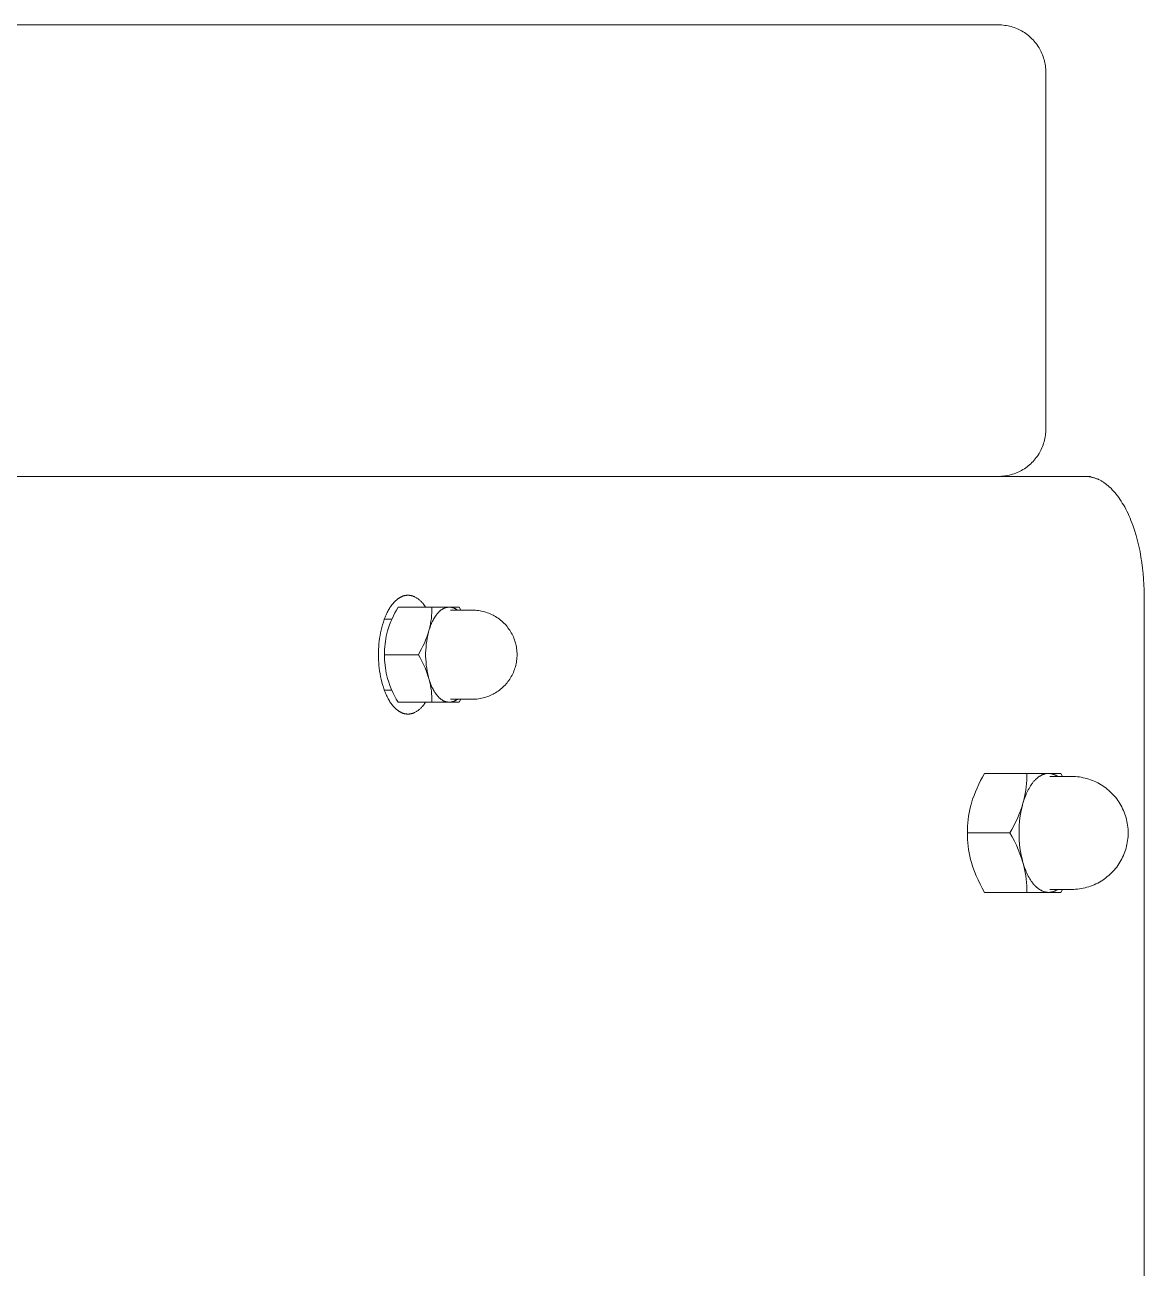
# Model space of a CAD drawing. Header units: millimetres. Extents: x -427 to 4679, y -324 to 2971.
# Drawn here: x 1680.8 to 1775, y 2866.1 to 2970.7 of the extents above; entities that cross this region are included whole.
import ezdxf

# ---------------------------------------------------------------- set-up
doc = ezdxf.new("R2010")
doc.units = ezdxf.units.MM
doc.layers.add('ZANO_R', color=7, linetype='Continuous', lineweight=0)

msp = doc.modelspace()

# ---------------------------------------------------------------- linework, layer by layer
at = {"layer": 'ZANO_R'}
for p, q in [((1762.69, 2970.74), (1542.95, 2970.74)), ((1762.69, 2970.74), (1762.83, 2970.74)), ((1762.83, 2970.74), (1762.96, 2970.73)), ((1762.96, 2970.73), (1763.1, 2970.72)), ((1763.1, 2970.72), (1763.24, 2970.7)), ((1763.24, 2970.7), (1763.37, 2970.68)), ((1763.37, 2970.68), (1763.51, 2970.66)), ((1763.51, 2970.66), (1763.64, 2970.63)), ((1763.64, 2970.63), (1763.77, 2970.59)), ((1763.77, 2970.59), (1763.9, 2970.55)), ((1763.9, 2970.55), (1764.03, 2970.51)), ((1764.03, 2970.51), (1764.16, 2970.46)), ((1764.16, 2970.46), (1764.29, 2970.41)), ((1764.29, 2970.41), (1764.41, 2970.35)), ((1764.41, 2970.35), (1764.53, 2970.29)), ((1764.53, 2970.29), (1764.65, 2970.23)), ((1764.65, 2970.23), (1764.77, 2970.16)), ((1764.77, 2970.16), (1764.89, 2970.09)), ((1764.89, 2970.09), (1765, 2970.01)), ((1765, 2970.01), (1765.11, 2969.93)), ((1765.11, 2969.93), (1765.22, 2969.84)), ((1765.22, 2969.84), (1765.32, 2969.76)), ((1765.32, 2969.76), (1765.42, 2969.66)), ((1765.42, 2969.66), (1765.52, 2969.57)), ((1765.52, 2969.57), (1765.62, 2969.47)), ((1765.62, 2969.47), (1765.71, 2969.37)), ((1765.71, 2969.37), (1765.79, 2969.27)), ((1765.79, 2969.27), (1765.88, 2969.16)), ((1765.88, 2969.16), (1765.96, 2969.05)), ((1765.96, 2969.05), (1766.04, 2968.93)), ((1766.04, 2968.93), (1766.11, 2968.82)), ((1766.11, 2968.82), (1766.18, 2968.7)), ((1766.18, 2968.7), (1766.24, 2968.58)), ((1766.24, 2968.58), (1766.3, 2968.46)), ((1766.3, 2968.46), (1766.36, 2968.33)), ((1766.36, 2968.33), (1766.41, 2968.21)), ((1766.41, 2968.21), (1766.46, 2968.08)), ((1766.46, 2968.08), (1766.5, 2967.95)), ((1766.5, 2967.95), (1766.54, 2967.82)), ((1766.54, 2967.82), (1766.58, 2967.69)), ((1766.58, 2967.69), (1766.61, 2967.55)), ((1766.61, 2967.55), (1766.63, 2967.42)), ((1766.63, 2967.42), (1766.65, 2967.29)), ((1766.65, 2967.29), (1766.67, 2967.15)), ((1766.67, 2967.15), (1766.68, 2967.01)), ((1766.68, 2967.01), (1766.69, 2966.88)), ((1766.69, 2966.88), (1766.69, 2966.74)), ((1766.69, 2966.74), (1766.69, 2936.74)), ((1766.58, 2935.79), (1766.54, 2935.66)), ((1766.61, 2935.92), (1766.58, 2935.79)), ((1766.63, 2936.06), (1766.61, 2935.92)), ((1766.65, 2936.19), (1766.63, 2936.06)), ((1766.67, 2936.33), (1766.65, 2936.19)), ((1766.68, 2936.47), (1766.67, 2936.33)), ((1766.69, 2936.6), (1766.68, 2936.47)), ((1766.69, 2936.74), (1766.69, 2936.6)), ((1766.18, 2934.78), (1766.11, 2934.66)), ((1766.24, 2934.9), (1766.18, 2934.78)), ((1766.3, 2935.02), (1766.24, 2934.9)), ((1766.36, 2935.14), (1766.3, 2935.02)), ((1766.41, 2935.27), (1766.36, 2935.14)), ((1766.46, 2935.4), (1766.41, 2935.27)), ((1766.5, 2935.53), (1766.46, 2935.4)), ((1766.54, 2935.66), (1766.5, 2935.53)), ((1765.31, 2933.72), (1765.21, 2933.63)), ((1765.42, 2933.81), (1765.31, 2933.72)), ((1765.51, 2933.91), (1765.42, 2933.81)), ((1765.61, 2934), (1765.51, 2933.91)), ((1765.7, 2934.11), (1765.61, 2934)), ((1765.79, 2934.21), (1765.7, 2934.11)), ((1765.87, 2934.32), (1765.79, 2934.21)), ((1765.96, 2934.43), (1765.87, 2934.32)), ((1766.03, 2934.54), (1765.96, 2934.43)), ((1766.11, 2934.66), (1766.03, 2934.54)), ((1770, 2932.74), (1556.87, 2932.74)), ((1762.95, 2932.75), (1762.81, 2932.74)), ((1763.08, 2932.76), (1762.95, 2932.75)), ((1763.22, 2932.78), (1763.08, 2932.76)), ((1763.36, 2932.8), (1763.22, 2932.78)), ((1763.49, 2932.82), (1763.36, 2932.8)), ((1763.62, 2932.85), (1763.49, 2932.82)), ((1763.76, 2932.89), (1763.62, 2932.85)), ((1763.89, 2932.92), (1763.76, 2932.89)), ((1764.02, 2932.97), (1763.89, 2932.92)), ((1764.15, 2933.01), (1764.02, 2932.97)), ((1764.27, 2933.07), (1764.15, 2933.01)), ((1764.4, 2933.12), (1764.27, 2933.07)), ((1764.52, 2933.18), (1764.4, 2933.12)), ((1764.64, 2933.25), (1764.52, 2933.18)), ((1764.76, 2933.32), (1764.64, 2933.25)), ((1764.88, 2933.39), (1764.76, 2933.32)), ((1764.99, 2933.47), (1764.88, 2933.39)), ((1765.1, 2933.55), (1764.99, 2933.47)), ((1765.21, 2933.63), (1765.1, 2933.55)), ((1770.45, 2932.74), (1770, 2932.74)), ((1770, 2932.74), (1770.06, 2932.74)), ((1770.06, 2932.74), (1770.11, 2932.74)), ((1770.11, 2932.74), (1770.17, 2932.74)), ((1770.17, 2932.74), (1770.22, 2932.73)), ((1770.22, 2932.73), (1770.28, 2932.73)), ((1770.28, 2932.73), (1770.33, 2932.72)), ((1770.33, 2932.72), (1770.39, 2932.71)), ((1770.39, 2932.71), (1770.45, 2932.7)), ((1770.45, 2932.7), (1770.45, 2932.74)), ((1770.45, 2932.7), (1770.5, 2932.69)), ((1770.5, 2932.69), (1770.56, 2932.68)), ((1770.56, 2932.68), (1770.62, 2932.66)), ((1770.62, 2932.66), (1770.67, 2932.65)), ((1770.67, 2932.65), (1770.73, 2932.63)), ((1770.73, 2932.63), (1770.79, 2932.61)), ((1770.79, 2932.61), (1770.85, 2932.59)), ((1770.85, 2932.59), (1770.9, 2932.57)), ((1770.9, 2932.57), (1770.96, 2932.55)), ((1770.96, 2932.55), (1771.02, 2932.53)), ((1771.02, 2932.53), (1771.08, 2932.5)), ((1771.08, 2932.5), (1771.13, 2932.48)), ((1771.13, 2932.48), (1771.19, 2932.45)), ((1771.19, 2932.45), (1771.25, 2932.42)), ((1771.25, 2932.42), (1771.31, 2932.39)), ((1771.31, 2932.39), (1771.36, 2932.36)), ((1771.36, 2932.36), (1771.42, 2932.32)), ((1771.42, 2932.32), (1771.48, 2932.29)), ((1771.48, 2932.29), (1771.54, 2932.25)), ((1771.54, 2932.25), (1771.6, 2932.21)), ((1771.6, 2932.21), (1771.65, 2932.17)), ((1771.65, 2932.17), (1771.71, 2932.13)), ((1771.71, 2932.13), (1771.77, 2932.08)), ((1771.77, 2932.08), (1771.83, 2932.04)), ((1771.83, 2932.04), (1771.94, 2931.94)), ((1771.94, 2931.94), (1772.05, 2931.84)), ((1772.05, 2931.84), (1772.17, 2931.74)), ((1772.17, 2931.74), (1772.28, 2931.62)), ((1772.28, 2931.62), (1772.39, 2931.5)), ((1772.39, 2931.5), (1772.5, 2931.38)), ((1772.5, 2931.38), (1772.61, 2931.25)), ((1772.61, 2931.25), (1772.71, 2931.11)), ((1772.71, 2931.11), (1772.82, 2930.97)), ((1772.82, 2930.97), (1772.92, 2930.82)), ((1772.92, 2930.82), (1773.02, 2930.66)), ((1773.02, 2930.66), (1773.12, 2930.5)), ((1773.12, 2930.5), (1773.22, 2930.34)), ((1773.22, 2930.34), (1773.32, 2930.17)), ((1773.32, 2930.17), (1773.41, 2929.99)), ((1773.41, 2929.99), (1773.51, 2929.81)), ((1773.51, 2929.81), (1773.6, 2929.63)), ((1773.6, 2929.63), (1773.68, 2929.44)), ((1773.68, 2929.44), (1773.77, 2929.24)), ((1773.77, 2929.24), (1773.85, 2929.04)), ((1773.85, 2929.04), (1773.93, 2928.84)), ((1773.93, 2928.84), (1774, 2928.64)), ((1774, 2928.64), (1774.15, 2928.21)), ((1774.15, 2928.21), (1774.28, 2927.78)), ((1774.28, 2927.78), (1774.4, 2927.33)), ((1774.4, 2927.33), (1774.51, 2926.88)), ((1774.51, 2926.88), (1774.61, 2926.42)), ((1774.61, 2926.42), (1774.69, 2925.96)), ((1774.69, 2925.96), (1774.77, 2925.49)), ((1774.77, 2925.49), (1774.83, 2925.03)), ((1774.83, 2925.03), (1774.87, 2924.56)), ((1774.87, 2924.56), (1774.91, 2924.1)), ((1774.91, 2924.1), (1774.94, 2923.64)), ((1774.94, 2923.64), (1774.95, 2923.19)), ((1711.81, 2922.12), (1711.86, 2922.18)), ((1711.86, 2922.18), (1711.92, 2922.24)), ((1711.92, 2922.24), (1711.98, 2922.29)), ((1711.98, 2922.29), (1712.03, 2922.34)), ((1712.03, 2922.34), (1712.09, 2922.39)), ((1712.09, 2922.39), (1712.12, 2922.41)), ((1712.12, 2922.41), (1712.15, 2922.43)), ((1712.15, 2922.43), (1712.18, 2922.46)), ((1712.18, 2922.46), (1712.2, 2922.48)), ((1712.2, 2922.48), (1712.23, 2922.49)), ((1712.23, 2922.49), (1712.26, 2922.51)), ((1712.26, 2922.51), (1712.29, 2922.53)), ((1712.29, 2922.53), (1712.32, 2922.55)), ((1712.32, 2922.55), (1712.35, 2922.56)), ((1712.35, 2922.56), (1712.38, 2922.58)), ((1712.38, 2922.58), (1712.41, 2922.59)), ((1712.41, 2922.59), (1712.44, 2922.61)), ((1712.44, 2922.61), (1712.46, 2922.62)), ((1712.46, 2922.62), (1712.49, 2922.63)), ((1712.49, 2922.63), (1712.52, 2922.65)), ((1712.52, 2922.65), (1712.55, 2922.66)), ((1712.55, 2922.66), (1712.58, 2922.67)), ((1712.58, 2922.67), (1712.61, 2922.68)), ((1712.61, 2922.68), (1712.64, 2922.69)), ((1712.64, 2922.69), (1712.67, 2922.69)), ((1712.67, 2922.69), (1712.69, 2922.7)), ((1712.69, 2922.7), (1712.72, 2922.71)), ((1712.72, 2922.71), (1712.75, 2922.72)), ((1712.75, 2922.72), (1712.78, 2922.72)), ((1712.78, 2922.72), (1712.81, 2922.73)), ((1712.81, 2922.73), (1712.84, 2922.73)), ((1712.84, 2922.73), (1712.86, 2922.73)), ((1712.86, 2922.73), (1712.89, 2922.74)), ((1712.89, 2922.74), (1712.92, 2922.74)), ((1712.92, 2922.74), (1712.95, 2922.74)), ((1712.95, 2922.74), (1712.97, 2922.74)), ((1712.97, 2922.74), (1713, 2922.74)), ((1713, 2922.74), (1713.02, 2922.74)), ((1713.02, 2922.74), (1713.05, 2922.74)), ((1713.05, 2922.74), (1713.07, 2922.74)), ((1713.07, 2922.74), (1713.09, 2922.74)), ((1713.09, 2922.74), (1713.12, 2922.74)), ((1713.12, 2922.74), (1713.14, 2922.73)), ((1713.14, 2922.73), (1713.16, 2922.73)), ((1713.16, 2922.73), (1713.19, 2922.73)), ((1713.19, 2922.73), (1713.21, 2922.72)), ((1713.21, 2922.72), (1713.23, 2922.72)), ((1713.23, 2922.72), (1713.26, 2922.71)), ((1713.26, 2922.71), (1713.28, 2922.71)), ((1713.28, 2922.71), (1713.3, 2922.7)), ((1713.3, 2922.7), (1713.33, 2922.7)), ((1713.33, 2922.7), (1713.35, 2922.69)), ((1713.35, 2922.69), (1713.37, 2922.68)), ((1713.37, 2922.68), (1713.4, 2922.68)), ((1713.4, 2922.68), (1713.42, 2922.67)), ((1713.42, 2922.67), (1713.45, 2922.66)), ((1713.45, 2922.66), (1713.47, 2922.65)), ((1713.47, 2922.65), (1713.49, 2922.64)), ((1713.49, 2922.64), (1713.52, 2922.63)), ((1713.52, 2922.63), (1713.56, 2922.61)), ((1713.56, 2922.61), (1713.61, 2922.59)), ((1713.61, 2922.59), (1713.66, 2922.56)), ((1713.66, 2922.56), (1713.71, 2922.53)), ((1713.71, 2922.53), (1713.76, 2922.5)), ((1713.76, 2922.5), (1713.8, 2922.47)), ((1713.8, 2922.47), (1713.85, 2922.44)), ((1713.85, 2922.44), (1713.9, 2922.4)), ((1713.9, 2922.4), (1713.95, 2922.36)), ((1713.95, 2922.36), (1713.99, 2922.32)), ((1713.99, 2922.32), (1714.04, 2922.28)), ((1714.04, 2922.28), (1714.09, 2922.24)), ((1714.09, 2922.24), (1714.13, 2922.19)), ((1714.13, 2922.19), (1714.18, 2922.14)), ((1774.95, 2923.19), (1774.96, 2922.74)), ((1774.96, 2542.98), (1774.96, 2922.74)), ((1711.16, 2921.09), (1711.2, 2921.18)), ((1711.2, 2921.18), (1711.25, 2921.28)), ((1711.25, 2921.28), (1711.3, 2921.37)), ((1711.3, 2921.37), (1711.34, 2921.45)), ((1711.34, 2921.45), (1711.39, 2921.54)), ((1711.39, 2921.54), (1711.44, 2921.62)), ((1711.44, 2921.62), (1711.49, 2921.7)), ((1711.49, 2921.7), (1711.54, 2921.78)), ((1711.54, 2921.78), (1711.59, 2921.85)), ((1711.59, 2921.85), (1711.65, 2921.93)), ((1711.65, 2921.93), (1711.7, 2921.99)), ((1711.7, 2921.99), (1711.75, 2922.06)), ((1711.75, 2922.06), (1711.81, 2922.12)), ((1711.78, 2921.02), (1711.9, 2921.26)), ((1711.9, 2921.26), (1712.03, 2921.5)), ((1712.03, 2921.5), (1712.17, 2921.74)), ((1712.17, 2921.74), (1715.02, 2921.74)), ((1714.18, 2922.14), (1714.22, 2922.09)), ((1714.22, 2922.09), (1714.27, 2922.04)), ((1714.27, 2922.04), (1714.31, 2921.98)), ((1714.31, 2921.98), (1714.36, 2921.92)), ((1714.36, 2921.92), (1714.4, 2921.87)), ((1714.4, 2921.87), (1714.45, 2921.8)), ((1714.45, 2921.8), (1714.49, 2921.74)), ((1715.01, 2921.26), (1714.99, 2921.03)), ((1715.02, 2921.5), (1715.01, 2921.26)), ((1715.02, 2921.74), (1715.02, 2921.5)), ((1715.23, 2921.74), (1715.02, 2921.74)), ((1716.4, 2921.74), (1715.23, 2921.74)), ((1715.43, 2921.14), (1715.4, 2921.1)), ((1715.46, 2921.17), (1715.43, 2921.14)), ((1715.48, 2921.21), (1715.46, 2921.17)), ((1715.51, 2921.24), (1715.48, 2921.21)), ((1715.54, 2921.27), (1715.51, 2921.24)), ((1715.57, 2921.3), (1715.54, 2921.27)), ((1715.6, 2921.33), (1715.57, 2921.3)), ((1715.63, 2921.36), (1715.6, 2921.33)), ((1715.66, 2921.39), (1715.63, 2921.36)), ((1715.69, 2921.42), (1715.66, 2921.39)), ((1715.72, 2921.44), (1715.69, 2921.42)), ((1715.75, 2921.47), (1715.72, 2921.44)), ((1715.78, 2921.49), (1715.75, 2921.47)), ((1715.81, 2921.51), (1715.78, 2921.49)), ((1715.85, 2921.53), (1715.81, 2921.51)), ((1715.88, 2921.55), (1715.85, 2921.53)), ((1715.91, 2921.57), (1715.88, 2921.55)), ((1715.94, 2921.59), (1715.91, 2921.57)), ((1715.97, 2921.61), (1715.94, 2921.59)), ((1716, 2921.63), (1715.97, 2921.61)), ((1716.03, 2921.64), (1716, 2921.63)), ((1716.07, 2921.65), (1716.03, 2921.64)), ((1716.1, 2921.67), (1716.07, 2921.65)), ((1716.13, 2921.68), (1716.1, 2921.67)), ((1716.16, 2921.69), (1716.13, 2921.68)), ((1716.19, 2921.7), (1716.16, 2921.69)), ((1716.22, 2921.71), (1716.19, 2921.7)), ((1716.26, 2921.72), (1716.22, 2921.71)), ((1716.29, 2921.72), (1716.26, 2921.72)), ((1716.32, 2921.73), (1716.29, 2921.72)), ((1716.35, 2921.73), (1716.32, 2921.73)), ((1716.38, 2921.74), (1716.35, 2921.73)), ((1716.41, 2921.74), (1716.38, 2921.74)), ((1716.41, 2921.74), (1716.4, 2921.74)), ((1716.44, 2921.74), (1716.41, 2921.74)), ((1716.48, 2921.74), (1716.44, 2921.74)), ((1716.52, 2921.74), (1716.48, 2921.74)), ((1716.55, 2921.74), (1716.52, 2921.74)), ((1716.55, 2921.74), (1716.54, 2921.74)), ((1716.59, 2921.73), (1716.55, 2921.74)), ((1717.24, 2921.74), (1716.55, 2921.74)), ((1716.58, 2921.49), (1718.43, 2921.49)), ((1716.63, 2921.73), (1716.59, 2921.73)), ((1716.67, 2921.72), (1716.63, 2921.73)), ((1716.71, 2921.71), (1716.67, 2921.72)), ((1716.75, 2921.7), (1716.71, 2921.71)), ((1716.79, 2921.69), (1716.75, 2921.7)), ((1716.82, 2921.68), (1716.79, 2921.69)), ((1716.86, 2921.67), (1716.82, 2921.68)), ((1716.9, 2921.65), (1716.86, 2921.67)), ((1716.93, 2921.64), (1716.9, 2921.65)), ((1716.97, 2921.62), (1716.93, 2921.64)), ((1717, 2921.6), (1716.97, 2921.62)), ((1717.04, 2921.58), (1717, 2921.6)), ((1717.07, 2921.56), (1717.04, 2921.58)), ((1717.1, 2921.54), (1717.07, 2921.56)), ((1717.13, 2921.52), (1717.1, 2921.54)), ((1717.17, 2921.49), (1717.13, 2921.52)), ((1717.31, 2921.74), (1717.24, 2921.74)), ((1717.45, 2921.49), (1717.31, 2921.74)), ((1718.43, 2921.49), (1718.56, 2921.49)), ((1718.56, 2921.49), (1718.69, 2921.48)), ((1718.69, 2921.48), (1718.81, 2921.47)), ((1718.81, 2921.47), (1718.94, 2921.46)), ((1718.94, 2921.46), (1719.07, 2921.44)), ((1719.07, 2921.44), (1719.19, 2921.41)), ((1719.19, 2921.41), (1719.32, 2921.38)), ((1719.32, 2921.38), (1719.44, 2921.35)), ((1719.44, 2921.35), (1719.56, 2921.32)), ((1719.56, 2921.32), (1719.69, 2921.27)), ((1719.69, 2921.27), (1719.81, 2921.23)), ((1719.81, 2921.23), (1719.92, 2921.18)), ((1719.92, 2921.18), (1720.04, 2921.13)), ((1710.8, 2920.04), (1710.86, 2920.26)), ((1710.86, 2920.26), (1710.93, 2920.48)), ((1710.93, 2920.48), (1711, 2920.69)), ((1711, 2920.69), (1711.04, 2920.79)), ((1711.65, 2920.74), (1711.02, 2920.74)), ((1711.04, 2920.79), (1711.08, 2920.89)), ((1711.08, 2920.89), (1711.12, 2920.99)), ((1711.12, 2920.99), (1711.16, 2921.09)), ((1711.37, 2920), (1711.46, 2920.26)), ((1711.46, 2920.26), (1711.56, 2920.52)), ((1711.56, 2920.52), (1711.66, 2920.77)), ((1711.66, 2920.77), (1711.78, 2921.02)), ((1714.89, 2920.32), (1714.85, 2920.08)), ((1714.9, 2920.16), (1714.86, 2920.06)), ((1714.94, 2920.55), (1714.89, 2920.32)), ((1714.94, 2920.27), (1714.9, 2920.16)), ((1714.97, 2920.79), (1714.94, 2920.55)), ((1714.98, 2920.36), (1714.94, 2920.27)), ((1714.99, 2921.03), (1714.97, 2920.79)), ((1715.02, 2920.46), (1714.98, 2920.36)), ((1715.07, 2920.56), (1715.02, 2920.46)), ((1715.11, 2920.65), (1715.07, 2920.56)), ((1715.16, 2920.74), (1715.11, 2920.65)), ((1715.21, 2920.82), (1715.16, 2920.74)), ((1715.26, 2920.91), (1715.21, 2920.82)), ((1715.32, 2920.99), (1715.26, 2920.91)), ((1715.37, 2921.06), (1715.32, 2920.99)), ((1715.4, 2921.1), (1715.37, 2921.06)), ((1720.04, 2921.13), (1720.16, 2921.07)), ((1720.16, 2921.07), (1720.27, 2921.01)), ((1720.27, 2921.01), (1720.38, 2920.95)), ((1720.38, 2920.95), (1720.49, 2920.88)), ((1720.49, 2920.88), (1720.59, 2920.8)), ((1720.59, 2920.8), (1720.7, 2920.73)), ((1720.7, 2920.73), (1720.8, 2920.65)), ((1720.8, 2920.65), (1720.89, 2920.57)), ((1720.89, 2920.57), (1720.99, 2920.48)), ((1720.99, 2920.48), (1721.08, 2920.39)), ((1721.08, 2920.39), (1721.17, 2920.3)), ((1721.17, 2920.3), (1721.26, 2920.21)), ((1721.26, 2920.21), (1721.34, 2920.11)), ((1721.34, 2920.11), (1721.42, 2920.01)), ((1710.59, 2918.88), (1710.62, 2919.12)), ((1710.62, 2919.12), (1710.66, 2919.35)), ((1710.66, 2919.35), (1710.7, 2919.58)), ((1710.7, 2919.58), (1710.75, 2919.81)), ((1710.75, 2919.81), (1710.8, 2920.04)), ((1711.1, 2918.86), (1711.13, 2919.08)), ((1711.13, 2919.08), (1711.18, 2919.3)), ((1711.18, 2919.3), (1711.23, 2919.52)), ((1711.23, 2919.52), (1711.28, 2919.74)), ((1711.28, 2919.74), (1711.37, 2920)), ((1714.58, 2919.22), (1714.49, 2918.97)), ((1714.68, 2919.48), (1714.58, 2919.22)), ((1714.62, 2919.13), (1714.58, 2918.88)), ((1714.67, 2919.38), (1714.62, 2919.13)), ((1714.73, 2919.63), (1714.67, 2919.38)), ((1714.76, 2919.74), (1714.68, 2919.48)), ((1714.79, 2919.85), (1714.76, 2919.74)), ((1714.85, 2920.08), (1714.79, 2919.85)), ((1714.82, 2919.96), (1714.79, 2919.85)), ((1714.86, 2920.06), (1714.82, 2919.96)), ((1721.42, 2920.01), (1721.49, 2919.9)), ((1721.49, 2919.9), (1721.57, 2919.8)), ((1721.57, 2919.8), (1721.63, 2919.69)), ((1721.63, 2919.69), (1721.7, 2919.58)), ((1721.7, 2919.58), (1721.76, 2919.47)), ((1721.76, 2919.47), (1721.82, 2919.35)), ((1721.82, 2919.35), (1721.87, 2919.24)), ((1721.87, 2919.24), (1721.92, 2919.12)), ((1721.92, 2919.12), (1721.96, 2919)), ((1710.53, 2918.19), (1710.55, 2918.42)), ((1710.53, 2917.96), (1710.53, 2918.19)), ((1710.55, 2918.42), (1710.56, 2918.65)), ((1710.56, 2918.65), (1710.59, 2918.88)), ((1711.03, 2918.23), (1711.02, 2918.01)), ((1711.02, 2917.97), (1711.03, 2918.19)), ((1711.02, 2918.01), (1711.02, 2917.79)), ((1711.03, 2918.19), (1711.05, 2918.42)), ((1711.05, 2918.42), (1711.07, 2918.64)), ((1711.07, 2918.64), (1711.1, 2918.86)), ((1714.14, 2918.22), (1714.01, 2917.98)), ((1714.26, 2918.47), (1714.14, 2918.22)), ((1714.38, 2918.71), (1714.26, 2918.47)), ((1714.49, 2918.97), (1714.38, 2918.71)), ((1714.5, 2918.12), (1714.49, 2917.87)), ((1714.52, 2918.38), (1714.5, 2918.12)), ((1714.54, 2918.63), (1714.52, 2918.38)), ((1714.58, 2918.88), (1714.54, 2918.63)), ((1721.96, 2919), (1722, 2918.88)), ((1722, 2918.88), (1722.04, 2918.75)), ((1722.04, 2918.75), (1722.07, 2918.63)), ((1722.07, 2918.63), (1722.1, 2918.5)), ((1722.1, 2918.5), (1722.13, 2918.38)), ((1722.13, 2918.38), (1722.15, 2918.25)), ((1722.15, 2918.25), (1722.16, 2918.12)), ((1722.16, 2918.12), (1722.17, 2918)), ((1722.17, 2918), (1722.18, 2917.87)), ((1710.52, 2917.74), (1710.53, 2917.96)), ((1710.53, 2917.52), (1710.52, 2917.74)), ((1710.53, 2917.29), (1710.53, 2917.52)), ((1710.55, 2917.06), (1710.53, 2917.29)), ((1710.56, 2916.83), (1710.55, 2917.06)), ((1711.02, 2917.74), (1711.02, 2917.97)), ((1711.02, 2917.79), (1711.02, 2917.56)), ((1711.02, 2917.52), (1711.02, 2917.74)), ((1711.02, 2917.74), (1713.88, 2917.74)), ((1711.02, 2917.56), (1711.03, 2917.34)), ((1711.03, 2917.29), (1711.02, 2917.52)), ((1711.05, 2917.07), (1711.03, 2917.29)), ((1711.07, 2916.84), (1711.05, 2917.07)), ((1714.01, 2917.98), (1713.88, 2917.74)), ((1713.88, 2917.74), (1714.03, 2917.47)), ((1714.03, 2917.47), (1714.18, 2917.19)), ((1714.18, 2917.19), (1714.31, 2916.91)), ((1714.49, 2917.87), (1714.49, 2917.61)), ((1714.49, 2917.61), (1714.5, 2917.36)), ((1714.5, 2917.36), (1714.52, 2917.11)), ((1714.52, 2917.11), (1714.54, 2916.85)), ((1722.1, 2916.98), (1722.07, 2916.85)), ((1722.13, 2917.1), (1722.1, 2916.98)), ((1722.15, 2917.23), (1722.13, 2917.1)), ((1722.16, 2917.36), (1722.15, 2917.23)), ((1722.17, 2917.49), (1722.16, 2917.36)), ((1722.18, 2917.61), (1722.17, 2917.49)), ((1722.18, 2917.87), (1722.18, 2917.74)), ((1722.18, 2917.74), (1722.18, 2917.61)), ((1710.59, 2916.6), (1710.56, 2916.83)), ((1710.62, 2916.37), (1710.59, 2916.6)), ((1710.66, 2916.13), (1710.62, 2916.37)), ((1710.7, 2915.9), (1710.66, 2916.13)), ((1710.75, 2915.67), (1710.7, 2915.9)), ((1711.1, 2916.62), (1711.07, 2916.84)), ((1711.13, 2916.4), (1711.1, 2916.62)), ((1711.18, 2916.18), (1711.13, 2916.4)), ((1711.23, 2915.96), (1711.18, 2916.18)), ((1711.28, 2915.74), (1711.23, 2915.96)), ((1714.31, 2916.91), (1714.44, 2916.62)), ((1714.44, 2916.62), (1714.56, 2916.33)), ((1714.54, 2916.85), (1714.58, 2916.6)), ((1714.56, 2916.33), (1714.66, 2916.04)), ((1714.58, 2916.6), (1714.62, 2916.35)), ((1714.62, 2916.35), (1714.67, 2916.1)), ((1714.66, 2916.04), (1714.76, 2915.74)), ((1714.67, 2916.1), (1714.73, 2915.85)), ((1721.7, 2915.9), (1721.63, 2915.79)), ((1721.76, 2916.02), (1721.7, 2915.9)), ((1721.82, 2916.13), (1721.76, 2916.02)), ((1721.87, 2916.25), (1721.82, 2916.13)), ((1721.92, 2916.37), (1721.87, 2916.25)), ((1721.96, 2916.49), (1721.92, 2916.37)), ((1722, 2916.61), (1721.96, 2916.49)), ((1722.04, 2916.73), (1722, 2916.61)), ((1722.07, 2916.85), (1722.04, 2916.73)), ((1710.8, 2915.44), (1710.75, 2915.67)), ((1710.86, 2915.22), (1710.8, 2915.44)), ((1710.93, 2915.01), (1710.86, 2915.22)), ((1711, 2914.79), (1710.93, 2915.01)), ((1711.38, 2915.44), (1711.28, 2915.74)), ((1711.49, 2915.15), (1711.38, 2915.44)), ((1711.6, 2914.86), (1711.49, 2915.15)), ((1711.73, 2914.57), (1711.6, 2914.86)), ((1714.76, 2915.74), (1714.79, 2915.63)), ((1714.79, 2915.63), (1714.82, 2915.53)), ((1714.79, 2915.63), (1714.85, 2915.4)), ((1714.82, 2915.53), (1714.86, 2915.42)), ((1714.85, 2915.4), (1714.89, 2915.17)), ((1714.86, 2915.42), (1714.9, 2915.32)), ((1714.89, 2915.17), (1714.94, 2914.93)), ((1714.9, 2915.32), (1714.94, 2915.22)), ((1714.94, 2915.22), (1714.98, 2915.12)), ((1714.94, 2914.93), (1714.97, 2914.69)), ((1714.98, 2915.12), (1715.02, 2915.02)), ((1715.02, 2915.02), (1715.07, 2914.93)), ((1715.07, 2914.93), (1715.11, 2914.83)), ((1720.89, 2914.91), (1720.8, 2914.83)), ((1720.99, 2915), (1720.89, 2914.91)), ((1721.08, 2915.09), (1720.99, 2915)), ((1721.17, 2915.18), (1721.08, 2915.09)), ((1721.26, 2915.28), (1721.17, 2915.18)), ((1721.34, 2915.37), (1721.26, 2915.28)), ((1721.42, 2915.48), (1721.34, 2915.37)), ((1721.49, 2915.58), (1721.42, 2915.48)), ((1721.57, 2915.68), (1721.49, 2915.58)), ((1721.63, 2915.79), (1721.57, 2915.68)), ((1711.04, 2914.69), (1711, 2914.79)), ((1711.65, 2914.74), (1711.02, 2914.74)), ((1711.08, 2914.59), (1711.04, 2914.69)), ((1711.12, 2914.49), (1711.08, 2914.59)), ((1711.16, 2914.39), (1711.12, 2914.49)), ((1711.2, 2914.3), (1711.16, 2914.39)), ((1711.25, 2914.21), (1711.2, 2914.3)), ((1711.3, 2914.12), (1711.25, 2914.21)), ((1711.34, 2914.03), (1711.3, 2914.12)), ((1711.39, 2913.94), (1711.34, 2914.03)), ((1711.44, 2913.86), (1711.39, 2913.94)), ((1711.49, 2913.78), (1711.44, 2913.86)), ((1711.87, 2914.29), (1711.73, 2914.57)), ((1712.01, 2914.01), (1711.87, 2914.29)), ((1712.17, 2913.74), (1712.01, 2914.01)), ((1714.97, 2914.69), (1714.99, 2914.46)), ((1714.99, 2914.46), (1715.01, 2914.22)), ((1715.01, 2914.22), (1715.02, 2913.98)), ((1715.02, 2913.98), (1715.02, 2913.74)), ((1715.11, 2914.83), (1715.16, 2914.74)), ((1715.16, 2914.74), (1715.21, 2914.66)), ((1715.21, 2914.66), (1715.26, 2914.57)), ((1715.26, 2914.57), (1715.32, 2914.49)), ((1715.32, 2914.49), (1715.37, 2914.42)), ((1715.37, 2914.42), (1715.4, 2914.38)), ((1715.4, 2914.38), (1715.43, 2914.35)), ((1715.43, 2914.35), (1715.46, 2914.31)), ((1715.46, 2914.31), (1715.48, 2914.28)), ((1715.48, 2914.28), (1715.51, 2914.24)), ((1715.51, 2914.24), (1715.54, 2914.21)), ((1715.54, 2914.21), (1715.57, 2914.18)), ((1715.57, 2914.18), (1715.6, 2914.15)), ((1715.6, 2914.15), (1715.63, 2914.12)), ((1715.63, 2914.12), (1715.66, 2914.09)), ((1715.66, 2914.09), (1715.69, 2914.07)), ((1715.69, 2914.07), (1715.72, 2914.04)), ((1715.72, 2914.04), (1715.75, 2914.02)), ((1715.75, 2914.02), (1715.78, 2913.99)), ((1715.78, 2913.99), (1715.81, 2913.97)), ((1715.81, 2913.97), (1715.85, 2913.95)), ((1715.85, 2913.95), (1715.88, 2913.93)), ((1715.88, 2913.93), (1715.91, 2913.91)), ((1715.91, 2913.91), (1715.94, 2913.89)), ((1715.94, 2913.89), (1715.97, 2913.87)), ((1715.97, 2913.87), (1716, 2913.86)), ((1716, 2913.86), (1716.03, 2913.84)), ((1716.03, 2913.84), (1716.07, 2913.83)), ((1716.07, 2913.83), (1716.1, 2913.81)), ((1716.1, 2913.81), (1716.13, 2913.8)), ((1718.43, 2913.99), (1716.58, 2913.99)), ((1716.82, 2913.8), (1716.86, 2913.82)), ((1716.86, 2913.82), (1716.9, 2913.83)), ((1716.9, 2913.83), (1716.93, 2913.85)), ((1716.93, 2913.85), (1716.97, 2913.86)), ((1716.97, 2913.86), (1717, 2913.88)), ((1717, 2913.88), (1717.04, 2913.9)), ((1717.04, 2913.9), (1717.07, 2913.92)), ((1717.07, 2913.92), (1717.1, 2913.94)), ((1717.1, 2913.94), (1717.13, 2913.97)), ((1717.13, 2913.97), (1717.17, 2913.99)), ((1717.31, 2913.74), (1717.45, 2913.99)), ((1718.56, 2913.99), (1718.43, 2913.99)), ((1718.69, 2914), (1718.56, 2913.99)), ((1718.81, 2914.01), (1718.69, 2914)), ((1718.94, 2914.03), (1718.81, 2914.01)), ((1719.07, 2914.05), (1718.94, 2914.03)), ((1719.19, 2914.07), (1719.07, 2914.05)), ((1719.32, 2914.1), (1719.19, 2914.07)), ((1719.44, 2914.13), (1719.32, 2914.1)), ((1719.56, 2914.17), (1719.44, 2914.13)), ((1719.69, 2914.21), (1719.56, 2914.17)), ((1719.81, 2914.25), (1719.69, 2914.21)), ((1719.92, 2914.3), (1719.81, 2914.25)), ((1720.04, 2914.35), (1719.92, 2914.3)), ((1720.16, 2914.41), (1720.04, 2914.35)), ((1720.27, 2914.47), (1720.16, 2914.41)), ((1720.38, 2914.54), (1720.27, 2914.47)), ((1720.49, 2914.61), (1720.38, 2914.54)), ((1720.59, 2914.68), (1720.49, 2914.61)), ((1720.7, 2914.75), (1720.59, 2914.68)), ((1720.8, 2914.83), (1720.7, 2914.75)), ((1711.54, 2913.7), (1711.49, 2913.78)), ((1711.59, 2913.63), (1711.54, 2913.7)), ((1711.65, 2913.56), (1711.59, 2913.63)), ((1711.7, 2913.49), (1711.65, 2913.56)), ((1711.75, 2913.42), (1711.7, 2913.49)), ((1711.81, 2913.36), (1711.75, 2913.42)), ((1711.86, 2913.3), (1711.81, 2913.36)), ((1711.92, 2913.24), (1711.86, 2913.3)), ((1711.98, 2913.19), (1711.92, 2913.24)), ((1712.03, 2913.14), (1711.98, 2913.19)), ((1712.09, 2913.09), (1712.03, 2913.14)), ((1712.12, 2913.07), (1712.09, 2913.09)), ((1712.15, 2913.05), (1712.12, 2913.07)), ((1712.18, 2913.03), (1712.15, 2913.05)), ((1715.02, 2913.74), (1712.17, 2913.74)), ((1712.2, 2913.01), (1712.18, 2913.03)), ((1712.23, 2912.99), (1712.2, 2913.01)), ((1712.26, 2912.97), (1712.23, 2912.99)), ((1712.29, 2912.95), (1712.26, 2912.97)), ((1712.32, 2912.93), (1712.29, 2912.95)), ((1712.35, 2912.92), (1712.32, 2912.93)), ((1712.38, 2912.9), (1712.35, 2912.92)), ((1712.41, 2912.89), (1712.38, 2912.9)), ((1712.44, 2912.87), (1712.41, 2912.89)), ((1712.46, 2912.86), (1712.44, 2912.87)), ((1712.49, 2912.85), (1712.46, 2912.86)), ((1712.52, 2912.84), (1712.49, 2912.85)), ((1712.55, 2912.82), (1712.52, 2912.84)), ((1712.58, 2912.81), (1712.55, 2912.82)), ((1712.61, 2912.8), (1712.58, 2912.81)), ((1712.64, 2912.8), (1712.61, 2912.8)), ((1712.67, 2912.79), (1712.64, 2912.8)), ((1712.69, 2912.78), (1712.67, 2912.79)), ((1712.72, 2912.77), (1712.69, 2912.78)), ((1712.75, 2912.77), (1712.72, 2912.77)), ((1712.78, 2912.76), (1712.75, 2912.77)), ((1712.81, 2912.76), (1712.78, 2912.76)), ((1713.23, 2912.76), (1713.21, 2912.76)), ((1713.26, 2912.77), (1713.23, 2912.76)), ((1713.28, 2912.77), (1713.26, 2912.77)), ((1713.3, 2912.78), (1713.28, 2912.77)), ((1713.33, 2912.78), (1713.3, 2912.78)), ((1713.35, 2912.79), (1713.33, 2912.78)), ((1713.37, 2912.8), (1713.35, 2912.79)), ((1713.4, 2912.81), (1713.37, 2912.8)), ((1713.42, 2912.81), (1713.4, 2912.81)), ((1713.45, 2912.82), (1713.42, 2912.81)), ((1713.47, 2912.83), (1713.45, 2912.82)), ((1713.49, 2912.84), (1713.47, 2912.83)), ((1713.52, 2912.85), (1713.49, 2912.84)), ((1713.56, 2912.87), (1713.52, 2912.85)), ((1713.61, 2912.9), (1713.56, 2912.87)), ((1713.66, 2912.92), (1713.61, 2912.9)), ((1713.71, 2912.95), (1713.66, 2912.92)), ((1713.76, 2912.98), (1713.71, 2912.95)), ((1713.8, 2913.01), (1713.76, 2912.98)), ((1713.85, 2913.04), (1713.8, 2913.01)), ((1713.9, 2913.08), (1713.85, 2913.04)), ((1713.95, 2913.12), (1713.9, 2913.08)), ((1713.99, 2913.16), (1713.95, 2913.12)), ((1714.04, 2913.2), (1713.99, 2913.16)), ((1714.09, 2913.25), (1714.04, 2913.2)), ((1714.13, 2913.29), (1714.09, 2913.25)), ((1714.18, 2913.34), (1714.13, 2913.29)), ((1714.22, 2913.39), (1714.18, 2913.34)), ((1714.27, 2913.45), (1714.22, 2913.39)), ((1714.31, 2913.5), (1714.27, 2913.45)), ((1714.36, 2913.56), (1714.31, 2913.5)), ((1714.4, 2913.62), (1714.36, 2913.56)), ((1714.45, 2913.68), (1714.4, 2913.62)), ((1714.49, 2913.74), (1714.45, 2913.68)), ((1715.26, 2913.74), (1715.02, 2913.74)), ((1715.26, 2913.74), (1716.4, 2913.74)), ((1716.13, 2913.8), (1716.16, 2913.79)), ((1716.16, 2913.79), (1716.19, 2913.78)), ((1716.19, 2913.78), (1716.22, 2913.77)), ((1716.22, 2913.77), (1716.26, 2913.77)), ((1716.26, 2913.77), (1716.29, 2913.76)), ((1716.29, 2913.76), (1716.32, 2913.75)), ((1716.32, 2913.75), (1716.35, 2913.75)), ((1716.35, 2913.75), (1716.38, 2913.75)), ((1716.38, 2913.75), (1716.41, 2913.74)), ((1716.41, 2913.74), (1716.4, 2913.74)), ((1716.41, 2913.74), (1716.44, 2913.74)), ((1716.44, 2913.74), (1716.48, 2913.74)), ((1716.48, 2913.74), (1716.52, 2913.74)), ((1716.52, 2913.74), (1716.55, 2913.75)), ((1716.61, 2913.74), (1716.54, 2913.74)), ((1716.55, 2913.75), (1716.59, 2913.75)), ((1716.59, 2913.75), (1716.63, 2913.76)), ((1716.61, 2913.74), (1717.24, 2913.74)), ((1716.63, 2913.76), (1716.67, 2913.76)), ((1716.67, 2913.76), (1716.71, 2913.77)), ((1716.71, 2913.77), (1716.75, 2913.78)), ((1716.75, 2913.78), (1716.79, 2913.79)), ((1716.79, 2913.79), (1716.82, 2913.8)), ((1717.31, 2913.74), (1717.24, 2913.74)), ((1712.84, 2912.75), (1712.81, 2912.76)), ((1712.86, 2912.75), (1712.84, 2912.75)), ((1712.89, 2912.75), (1712.86, 2912.75)), ((1712.92, 2912.74), (1712.89, 2912.75)), ((1712.95, 2912.74), (1712.92, 2912.74)), ((1712.97, 2912.74), (1712.95, 2912.74)), ((1713, 2912.74), (1712.97, 2912.74)), ((1713.02, 2912.74), (1713, 2912.74)), ((1713.05, 2912.74), (1713.02, 2912.74)), ((1713.07, 2912.74), (1713.05, 2912.74)), ((1713.09, 2912.74), (1713.07, 2912.74)), ((1713.12, 2912.75), (1713.09, 2912.74)), ((1713.14, 2912.75), (1713.12, 2912.75)), ((1713.16, 2912.75), (1713.14, 2912.75)), ((1713.19, 2912.75), (1713.16, 2912.75)), ((1713.21, 2912.76), (1713.19, 2912.75)), ((1761.35, 2907.44), (1761.52, 2907.74)), ((1761.52, 2907.74), (1765.09, 2907.74)), ((1766.91, 2907.74), (1765.09, 2907.74)), ((1765.09, 2907.74), (1765.09, 2907.46)), ((1766.16, 2907.51), (1766.2, 2907.53)), ((1766.2, 2907.53), (1766.24, 2907.55)), ((1766.24, 2907.55), (1766.28, 2907.58)), ((1766.28, 2907.58), (1766.32, 2907.6)), ((1766.32, 2907.6), (1766.36, 2907.62)), ((1766.36, 2907.62), (1766.4, 2907.63)), ((1766.4, 2907.63), (1766.44, 2907.65)), ((1766.44, 2907.65), (1766.48, 2907.66)), ((1766.48, 2907.66), (1766.52, 2907.68)), ((1766.52, 2907.68), (1766.56, 2907.69)), ((1766.56, 2907.69), (1766.6, 2907.7)), ((1766.6, 2907.7), (1766.63, 2907.71)), ((1766.63, 2907.71), (1766.67, 2907.72)), ((1766.67, 2907.72), (1766.71, 2907.73)), ((1766.71, 2907.73), (1766.75, 2907.73)), ((1766.75, 2907.73), (1766.79, 2907.74)), ((1766.79, 2907.74), (1766.83, 2907.74)), ((1766.83, 2907.74), (1766.87, 2907.74)), ((1766.87, 2907.74), (1766.91, 2907.74)), ((1766.91, 2907.74), (1766.96, 2907.74)), ((1767.95, 2907.74), (1766.91, 2907.74)), ((1766.96, 2907.74), (1767.01, 2907.74)), ((1767.01, 2907.74), (1767.05, 2907.73)), ((1767.05, 2907.73), (1767.1, 2907.72)), ((1767.1, 2907.72), (1767.15, 2907.72)), ((1767.15, 2907.72), (1767.2, 2907.71)), ((1767.2, 2907.71), (1767.24, 2907.69)), ((1767.24, 2907.69), (1767.29, 2907.68)), ((1767.29, 2907.68), (1767.34, 2907.67)), ((1767.34, 2907.67), (1767.38, 2907.65)), ((1767.38, 2907.65), (1767.43, 2907.63)), ((1767.43, 2907.63), (1767.47, 2907.61)), ((1767.47, 2907.61), (1767.52, 2907.59)), ((1767.52, 2907.59), (1767.56, 2907.57)), ((1767.56, 2907.57), (1767.6, 2907.54)), ((1767.6, 2907.54), (1767.64, 2907.52)), ((1768.09, 2907.49), (1767.95, 2907.74)), ((1760.76, 2906.21), (1760.9, 2906.52)), ((1760.9, 2906.52), (1761.04, 2906.84)), ((1761.04, 2906.84), (1761.19, 2907.14)), ((1761.19, 2907.14), (1761.35, 2907.44)), ((1765.03, 2906.62), (1765, 2906.34)), ((1765.06, 2906.9), (1765.03, 2906.62)), ((1765.08, 2907.18), (1765.06, 2906.9)), ((1765.09, 2907.46), (1765.08, 2907.18)), ((1765.21, 2906.38), (1765.27, 2906.49)), ((1765.27, 2906.49), (1765.33, 2906.6)), ((1765.33, 2906.6), (1765.39, 2906.7)), ((1765.39, 2906.7), (1765.46, 2906.8)), ((1765.46, 2906.8), (1765.53, 2906.89)), ((1765.53, 2906.89), (1765.56, 2906.94)), ((1765.56, 2906.94), (1765.6, 2906.99)), ((1765.6, 2906.99), (1765.63, 2907.03)), ((1765.63, 2907.03), (1765.67, 2907.07)), ((1765.67, 2907.07), (1765.71, 2907.11)), ((1765.71, 2907.11), (1765.74, 2907.15)), ((1765.74, 2907.15), (1765.78, 2907.19)), ((1765.78, 2907.19), (1765.82, 2907.23)), ((1765.82, 2907.23), (1765.85, 2907.27)), ((1765.85, 2907.27), (1765.89, 2907.3)), ((1765.89, 2907.3), (1765.93, 2907.33)), ((1765.93, 2907.33), (1765.97, 2907.37)), ((1765.97, 2907.37), (1766.01, 2907.4)), ((1766.01, 2907.4), (1766.04, 2907.43)), ((1766.04, 2907.43), (1766.08, 2907.46)), ((1766.08, 2907.46), (1766.12, 2907.48)), ((1766.12, 2907.48), (1766.16, 2907.51)), ((1767.01, 2907.49), (1768.86, 2907.49)), ((1767.64, 2907.52), (1767.68, 2907.49)), ((1768.86, 2907.49), (1769.03, 2907.49)), ((1769.03, 2907.49), (1769.19, 2907.48)), ((1769.19, 2907.48), (1769.35, 2907.47)), ((1769.35, 2907.47), (1769.51, 2907.45)), ((1769.51, 2907.45), (1769.67, 2907.42)), ((1769.67, 2907.42), (1769.83, 2907.39)), ((1769.83, 2907.39), (1769.99, 2907.36)), ((1769.99, 2907.36), (1770.14, 2907.31)), ((1770.14, 2907.31), (1770.3, 2907.27)), ((1770.3, 2907.27), (1770.45, 2907.22)), ((1770.45, 2907.22), (1770.61, 2907.16)), ((1770.61, 2907.16), (1770.76, 2907.1)), ((1770.76, 2907.1), (1770.9, 2907.03)), ((1770.9, 2907.03), (1771.05, 2906.96)), ((1771.05, 2906.96), (1771.19, 2906.88)), ((1771.19, 2906.88), (1771.33, 2906.8)), ((1771.33, 2906.8), (1771.47, 2906.71)), ((1771.47, 2906.71), (1771.6, 2906.62)), ((1771.6, 2906.62), (1771.73, 2906.53)), ((1771.73, 2906.53), (1771.86, 2906.43)), ((1760.42, 2905.24), (1760.52, 2905.57)), ((1760.52, 2905.57), (1760.64, 2905.89)), ((1760.64, 2905.89), (1760.76, 2906.21)), ((1764.83, 2905.51), (1764.76, 2905.24)), ((1764.8, 2905.38), (1764.84, 2905.51)), ((1764.9, 2905.79), (1764.83, 2905.51)), ((1764.84, 2905.51), (1764.89, 2905.64)), ((1764.89, 2905.64), (1764.94, 2905.77)), ((1764.95, 2906.06), (1764.9, 2905.79)), ((1764.94, 2905.77), (1764.99, 2905.9)), ((1765, 2906.34), (1764.95, 2906.06)), ((1764.99, 2905.9), (1765.04, 2906.02)), ((1765.04, 2906.02), (1765.09, 2906.14)), ((1765.09, 2906.14), (1765.15, 2906.26)), ((1765.15, 2906.26), (1765.21, 2906.38)), ((1771.86, 2906.43), (1771.98, 2906.32)), ((1771.98, 2906.32), (1772.11, 2906.21)), ((1772.11, 2906.21), (1772.22, 2906.1)), ((1772.22, 2906.1), (1772.33, 2905.98)), ((1772.33, 2905.98), (1772.44, 2905.86)), ((1772.44, 2905.86), (1772.55, 2905.74)), ((1772.55, 2905.74), (1772.65, 2905.61)), ((1772.65, 2905.61), (1772.74, 2905.48)), ((1772.74, 2905.48), (1772.83, 2905.35)), ((1760.19, 2904.14), (1760.23, 2904.42)), ((1760.23, 2904.42), (1760.29, 2904.7)), ((1760.29, 2904.7), (1760.35, 2904.97)), ((1760.35, 2904.97), (1760.42, 2905.24)), ((1764.54, 2904.59), (1764.42, 2904.27)), ((1764.66, 2904.91), (1764.54, 2904.59)), ((1764.56, 2904.31), (1764.62, 2904.63)), ((1764.62, 2904.63), (1764.69, 2904.93)), ((1764.76, 2905.24), (1764.66, 2904.91)), ((1764.69, 2904.93), (1764.76, 2905.24)), ((1764.76, 2905.24), (1764.8, 2905.38)), ((1772.83, 2905.35), (1772.92, 2905.21)), ((1772.92, 2905.21), (1773, 2905.07)), ((1773, 2905.07), (1773.08, 2904.93)), ((1773.08, 2904.93), (1773.15, 2904.78)), ((1773.15, 2904.78), (1773.22, 2904.63)), ((1773.22, 2904.63), (1773.28, 2904.48)), ((1773.28, 2904.48), (1773.34, 2904.33)), ((1760.1, 2903.3), (1760.12, 2903.58)), ((1760.12, 2903.58), (1760.15, 2903.86)), ((1760.15, 2903.86), (1760.19, 2904.14)), ((1764.14, 2903.65), (1763.99, 2903.34)), ((1764.29, 2903.96), (1764.14, 2903.65)), ((1764.42, 2904.27), (1764.29, 2903.96)), ((1764.44, 2903.06), (1764.45, 2903.37)), ((1764.45, 2903.37), (1764.48, 2903.69)), ((1764.48, 2903.69), (1764.51, 2904)), ((1764.51, 2904), (1764.56, 2904.31)), ((1773.34, 2904.33), (1773.39, 2904.18)), ((1773.39, 2904.18), (1773.44, 2904.02)), ((1773.44, 2904.02), (1773.48, 2903.87)), ((1773.48, 2903.87), (1773.51, 2903.71)), ((1773.51, 2903.71), (1773.54, 2903.55)), ((1773.54, 2903.55), (1773.57, 2903.39)), ((1773.57, 2903.39), (1773.59, 2903.23)), ((1760.09, 2903.02), (1760.1, 2903.3)), ((1760.09, 2902.97), (1760.1, 2903.19)), ((1760.09, 2902.74), (1760.09, 2903.02)), ((1760.09, 2902.74), (1760.09, 2902.97)), ((1760.09, 2902.52), (1760.09, 2902.74)), ((1760.09, 2902.46), (1760.09, 2902.74)), ((1760.09, 2902.74), (1763.66, 2902.74)), ((1760.1, 2902.29), (1760.09, 2902.52)), ((1760.1, 2902.18), (1760.09, 2902.46)), ((1763.83, 2903.04), (1763.66, 2902.74)), ((1763.66, 2902.74), (1763.85, 2902.4)), ((1763.99, 2903.34), (1763.83, 2903.04)), ((1763.85, 2902.4), (1764.04, 2902.06)), ((1764.43, 2902.74), (1764.44, 2903.06)), ((1764.44, 2902.42), (1764.43, 2902.74)), ((1764.45, 2902.11), (1764.44, 2902.42)), ((1773.59, 2903.23), (1773.6, 2903.07)), ((1773.6, 2902.42), (1773.59, 2902.26)), ((1773.6, 2903.07), (1773.61, 2902.9)), ((1773.61, 2902.58), (1773.6, 2902.42)), ((1773.61, 2902.9), (1773.61, 2902.74)), ((1773.61, 2902.74), (1773.61, 2902.58)), ((1760.12, 2901.9), (1760.1, 2902.18)), ((1760.15, 2901.62), (1760.12, 2901.9)), ((1760.19, 2901.34), (1760.15, 2901.62)), ((1760.23, 2901.06), (1760.19, 2901.34)), ((1764.04, 2902.06), (1764.21, 2901.7)), ((1764.21, 2901.7), (1764.36, 2901.34)), ((1764.36, 2901.34), (1764.51, 2900.98)), ((1764.48, 2901.79), (1764.45, 2902.11)), ((1764.51, 2901.48), (1764.48, 2901.79)), ((1764.56, 2901.17), (1764.51, 2901.48)), ((1773.39, 2901.3), (1773.34, 2901.15)), ((1773.44, 2901.46), (1773.39, 2901.3)), ((1773.48, 2901.62), (1773.44, 2901.46)), ((1773.51, 2901.77), (1773.48, 2901.62)), ((1773.54, 2901.93), (1773.51, 2901.77)), ((1773.57, 2902.09), (1773.54, 2901.93)), ((1773.59, 2902.26), (1773.57, 2902.09)), ((1760.29, 2900.79), (1760.23, 2901.06)), ((1760.35, 2900.51), (1760.29, 2900.79)), ((1760.42, 2900.24), (1760.35, 2900.51)), ((1760.54, 2899.87), (1760.42, 2900.24)), ((1764.51, 2900.98), (1764.64, 2900.61)), ((1764.62, 2900.86), (1764.56, 2901.17)), ((1764.69, 2900.55), (1764.62, 2900.86)), ((1764.64, 2900.61), (1764.76, 2900.24)), ((1764.76, 2900.24), (1764.69, 2900.55)), ((1764.8, 2900.11), (1764.76, 2900.24)), ((1764.76, 2900.24), (1764.83, 2899.97)), ((1772.92, 2900.27), (1772.83, 2900.14)), ((1773, 2900.41), (1772.92, 2900.27)), ((1773.08, 2900.56), (1773, 2900.41)), ((1773.15, 2900.7), (1773.08, 2900.56)), ((1773.22, 2900.85), (1773.15, 2900.7)), ((1773.28, 2901), (1773.22, 2900.85)), ((1773.34, 2901.15), (1773.28, 2901)), ((1760.67, 2899.5), (1760.54, 2899.87)), ((1760.82, 2899.14), (1760.67, 2899.5)), ((1764.84, 2899.97), (1764.8, 2900.11)), ((1764.83, 2899.97), (1764.9, 2899.7)), ((1764.89, 2899.84), (1764.84, 2899.97)), ((1764.94, 2899.71), (1764.89, 2899.84)), ((1764.9, 2899.7), (1764.95, 2899.42)), ((1764.99, 2899.59), (1764.94, 2899.71)), ((1764.95, 2899.42), (1765, 2899.14)), ((1765.04, 2899.46), (1764.99, 2899.59)), ((1765.09, 2899.34), (1765.04, 2899.46)), ((1765.15, 2899.22), (1765.09, 2899.34)), ((1765.21, 2899.11), (1765.15, 2899.22)), ((1771.98, 2899.16), (1771.86, 2899.06)), ((1772.11, 2899.27), (1771.98, 2899.16)), ((1772.22, 2899.38), (1772.11, 2899.27)), ((1772.33, 2899.5), (1772.22, 2899.38)), ((1772.44, 2899.62), (1772.33, 2899.5)), ((1772.55, 2899.74), (1772.44, 2899.62)), ((1772.65, 2899.87), (1772.55, 2899.74)), ((1772.74, 2900), (1772.65, 2899.87)), ((1772.83, 2900.14), (1772.74, 2900)), ((1760.98, 2898.78), (1760.82, 2899.14)), ((1761.15, 2898.43), (1760.98, 2898.78)), ((1761.33, 2898.08), (1761.15, 2898.43)), ((1765, 2899.14), (1765.03, 2898.86)), ((1765.03, 2898.86), (1765.06, 2898.58)), ((1765.06, 2898.58), (1765.08, 2898.3)), ((1765.08, 2898.3), (1765.09, 2898.02)), ((1765.27, 2898.99), (1765.21, 2899.11)), ((1765.33, 2898.89), (1765.27, 2898.99)), ((1765.39, 2898.78), (1765.33, 2898.89)), ((1765.46, 2898.68), (1765.39, 2898.78)), ((1765.53, 2898.59), (1765.46, 2898.68)), ((1765.56, 2898.54), (1765.53, 2898.59)), ((1765.6, 2898.5), (1765.56, 2898.54)), ((1765.63, 2898.45), (1765.6, 2898.5)), ((1765.67, 2898.41), (1765.63, 2898.45)), ((1765.71, 2898.37), (1765.67, 2898.41)), ((1765.74, 2898.33), (1765.71, 2898.37)), ((1765.78, 2898.29), (1765.74, 2898.33)), ((1765.82, 2898.25), (1765.78, 2898.29)), ((1765.85, 2898.22), (1765.82, 2898.25)), ((1765.89, 2898.18), (1765.85, 2898.22)), ((1765.93, 2898.15), (1765.89, 2898.18)), ((1765.97, 2898.12), (1765.93, 2898.15)), ((1766.01, 2898.09), (1765.97, 2898.12)), ((1769.99, 2898.13), (1769.83, 2898.09)), ((1770.14, 2898.17), (1769.99, 2898.13)), ((1770.3, 2898.21), (1770.14, 2898.17)), ((1770.45, 2898.27), (1770.3, 2898.21)), ((1770.61, 2898.32), (1770.45, 2898.27)), ((1770.76, 2898.38), (1770.61, 2898.32)), ((1770.9, 2898.45), (1770.76, 2898.38)), ((1771.05, 2898.52), (1770.9, 2898.45)), ((1771.19, 2898.6), (1771.05, 2898.52)), ((1771.33, 2898.68), (1771.19, 2898.6)), ((1771.47, 2898.77), (1771.33, 2898.68)), ((1771.6, 2898.86), (1771.47, 2898.77)), ((1771.73, 2898.96), (1771.6, 2898.86)), ((1771.86, 2899.06), (1771.73, 2898.96)), ((1761.52, 2897.74), (1761.33, 2898.08)), ((1765.09, 2897.74), (1761.52, 2897.74)), ((1765.09, 2898.02), (1765.09, 2897.74)), ((1765.09, 2897.74), (1766.91, 2897.74)), ((1766.04, 2898.06), (1766.01, 2898.09)), ((1766.08, 2898.03), (1766.04, 2898.06)), ((1766.12, 2898), (1766.08, 2898.03)), ((1766.16, 2897.97), (1766.12, 2898)), ((1766.2, 2897.95), (1766.16, 2897.97)), ((1766.24, 2897.93), (1766.2, 2897.95)), ((1766.28, 2897.91), (1766.24, 2897.93)), ((1766.32, 2897.89), (1766.28, 2897.91)), ((1766.36, 2897.87), (1766.32, 2897.89)), ((1766.4, 2897.85), (1766.36, 2897.87)), ((1766.44, 2897.83), (1766.4, 2897.85)), ((1766.48, 2897.82), (1766.44, 2897.83)), ((1766.52, 2897.8), (1766.48, 2897.82)), ((1766.56, 2897.79), (1766.52, 2897.8)), ((1766.6, 2897.78), (1766.56, 2897.79)), ((1766.63, 2897.77), (1766.6, 2897.78)), ((1766.67, 2897.76), (1766.63, 2897.77)), ((1766.71, 2897.76), (1766.67, 2897.76)), ((1766.75, 2897.75), (1766.71, 2897.76)), ((1766.79, 2897.75), (1766.75, 2897.75)), ((1766.83, 2897.74), (1766.79, 2897.75)), ((1766.87, 2897.74), (1766.83, 2897.74)), ((1766.91, 2897.74), (1766.87, 2897.74)), ((1766.96, 2897.74), (1766.91, 2897.74)), ((1766.91, 2897.74), (1767.95, 2897.74)), ((1767.01, 2897.75), (1766.96, 2897.74)), ((1768.86, 2897.99), (1767.01, 2897.99)), ((1767.05, 2897.75), (1767.01, 2897.75)), ((1767.1, 2897.76), (1767.05, 2897.75)), ((1767.15, 2897.77), (1767.1, 2897.76)), ((1767.2, 2897.78), (1767.15, 2897.77)), ((1767.24, 2897.79), (1767.2, 2897.78)), ((1767.29, 2897.8), (1767.24, 2897.79)), ((1767.34, 2897.82), (1767.29, 2897.8)), ((1767.38, 2897.83), (1767.34, 2897.82)), ((1767.43, 2897.85), (1767.38, 2897.83)), ((1767.47, 2897.87), (1767.43, 2897.85)), ((1767.52, 2897.89), (1767.47, 2897.87)), ((1767.56, 2897.91), (1767.52, 2897.89)), ((1767.6, 2897.94), (1767.56, 2897.91)), ((1767.64, 2897.96), (1767.6, 2897.94)), ((1767.68, 2897.99), (1767.64, 2897.96)), ((1767.95, 2897.74), (1768.09, 2897.99)), ((1769.03, 2897.99), (1768.86, 2897.99)), ((1769.19, 2898), (1769.03, 2897.99)), ((1769.35, 2898.02), (1769.19, 2898)), ((1769.51, 2898.04), (1769.35, 2898.02)), ((1769.67, 2898.06), (1769.51, 2898.04)), ((1769.83, 2898.09), (1769.67, 2898.06))]:
    msp.add_line(p, q, dxfattribs=at)

doc.saveas('drawing.dxf')
